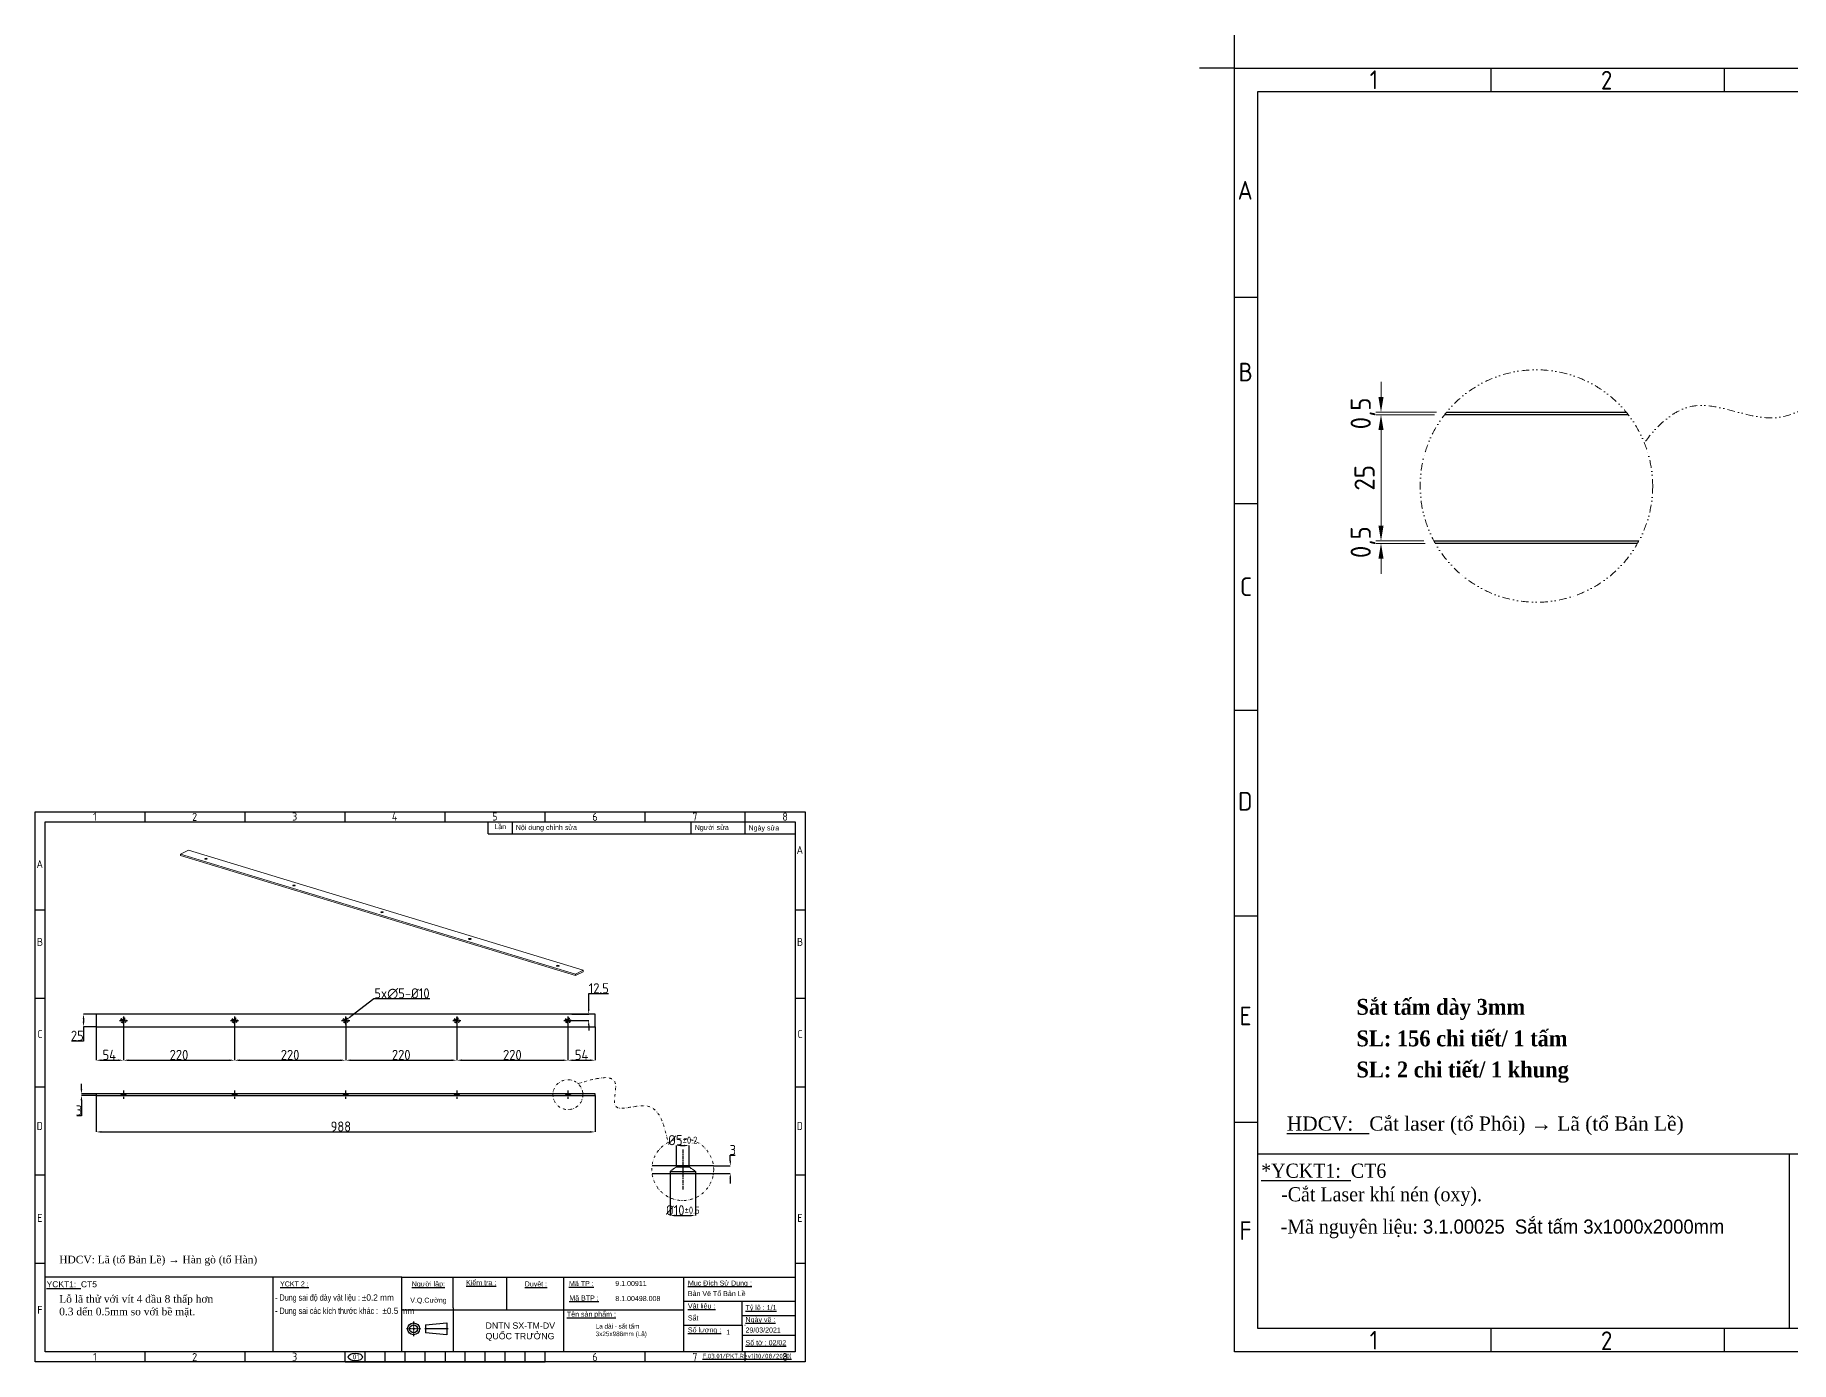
# Model space of a CAD drawing. Header units: millimetres. Extents: x -127318 to -46279, y 54276 to 57025.
# Drawn here: x -95309 to -91833, y 54377 to 57005 of the extents above; entities that cross this region are included whole.
import ezdxf

# ---------------------------------------------------------------- set-up
doc = ezdxf.new("R2010")
doc.units = ezdxf.units.MM
doc.header["$PDMODE"] = 2
for name, pattern in [('CENTER', [2, 1.25, -0.25, 0.25, -0.25]), ('CENTERX2', [4, 2.5, -0.5, 0.5, -0.5]), ('CONTPVMNIL', [0]), ('DASHEDX2', [1.5, 1, -0.5]), ('DIVIDE', [1.25, 0.5, -0.25, 0, -0.25, 0, -0.25])]:
    doc.linetypes.add(name, pattern=pattern)
doc.layers.get('0').update_dxf_attribs({"linetype": 'CONTPVMNIL'})
doc.layers.get('DEFPOINTS').update_dxf_attribs({"color": 6})
for name, color, linetype in [('CENTER', 1, 'CENTERX2'), ('FRAME050', 6, 'Continuous'), ('hatch', 4, 'DASHEDX2'), ('MAIN', 7, 'Continuous')]:
    doc.layers.add(name, color=color, linetype=linetype)
doc.layers.add('D KT', color=4, linetype='Continuous', lineweight=18)
doc.layers.add('d tam', color=2, linetype='CENTER', lineweight=9)
doc.styles.add('ISOCP', font='isocp')
doc.styles.add('SLDTEXTSTYLE0', font='timesi.ttf', dxfattribs={"width": 0.933, "bigfont": 'bigfont'})
doc.styles.add('SLDTEXTSTYLE3', font='TXT', dxfattribs={"width": 0.65, "bigfont": 'bigfont'})
doc.styles.get("Standard").update_dxf_attribs({"font": 'isocp.shx'})
doc.styles.add('style1', font='arial.ttf', dxfattribs={"width": 0.75})
doc.dimstyles.new('dim 20', dxfattribs={"dimscale": 20, "dimtxt": 2.5, "dimasz": 1.5, "dimexe": 0.5, "dimexo": 1, "dimtad": 1, "dimtoh": 1, "dimtxsty": 'ISOCP', "dimcen": 0, "dimclrd": 3, "dimclre": 3, "dimclrt": 7, "dimadec": 0, "dimazin": 0, "dimtfac": 1, "dimtix": 1, "dimtofl": 0, "dimtmove": 0, "dimatfit": 3, "dimfxl": 1, "dimlwd": 5, "dimlwe": 5, "dimarcsym": 0})
doc.dimstyles.new('Dim20$0', dxfattribs={"dimtxt": 20, "dimasz": 10, "dimexe": 0, "dimexo": 0, "dimgap": 0.6, "dimtad": 1, "dimtoh": 1, "dimdsep": 46, "dimtxsty": 'ISOCP', "dimcen": 0, "dimclrd": 3, "dimclre": 3, "dimclrt": 7, "dimadec": 3, "dimazin": 2, "dimtp": 0.05, "dimtm": 0.05, "dimtfac": 0.7, "dimtofl": 0, "dimtmove": 0, "dimatfit": 3, "dimfxl": 1, "dimtolj": 1, "dimarcsym": 0})
doc.dimstyles.new('Dim20$3', dxfattribs={"dimtxt": 20, "dimasz": 10, "dimexe": 0, "dimexo": 0, "dimgap": 0.6, "dimtad": 1, "dimtoh": 1, "dimdsep": 46, "dimtxsty": 'ISOCP', "dimcen": 0, "dimclrd": 3, "dimclre": 3, "dimclrt": 7, "dimadec": 3, "dimazin": 2, "dimtp": 0.05, "dimtm": 0.05, "dimtfac": 0.7, "dimtofl": 0, "dimtmove": 0, "dimatfit": 3, "dimfxl": 1, "dimtolj": 1, "dimarcsym": 0})

# ---------------------------------------------------------------- blocks, each defined once
blk = doc.blocks.new('ẢERHAEEH')
at = {"layer": 'FRAME050'}
for p, q in [((-261.36, 213.96), (-261.36, 217.92)), ((-221.76, 213.96), (-221.76, 217.92)), ((-182.16, 213.96), (-182.16, 217.92)), ((-142.56, 213.96), (-142.56, 217.92)), ((-102.96, 213.96), (-102.96, 217.92)), ((-63.36, 213.96), (-63.36, 217.92)), ((-23.76, 213.96), (-23.76, 217.92)), ((-300.96, 178.96), (-304.92, 178.96)), ((0, 178.96), (-3.96, 178.96)), ((-300.96, 143.96), (-304.92, 143.96)), ((0, 143.96), (-3.96, 143.96)), ((-304.92, 108.96), (-300.96, 108.96)), ((-3.96, 108.96), (0, 108.96)), ((-300.96, 73.96), (-304.92, 73.96)), ((0, 73.96), (-3.96, 73.96)), ((-300.96, 38.96), (-304.92, 38.96)), ((0, 38.96), (-3.96, 38.96)), ((-261.36, 0), (-261.36, 3.96)), ((-221.76, 0), (-221.76, 3.96)), ((-182.16, 0), (-182.16, 3.96)), ((-182.16, 0), (-102.96, 0)), ((-174.24, 0), (-174.24, 3.96)), ((-166.32, 0), (-166.32, 3.96)), ((-158.4, 0), (-158.4, 3.96)), ((-150.48, 0), (-150.48, 3.96)), ((-142.56, 3.96), (-142.56, 0)), ((-134.64, 0), (-134.64, 3.96)), ((-126.72, 0), (-126.72, 3.96)), ((-118.8, 0), (-118.8, 3.96)), ((-110.88, 0), (-110.88, 3.96)), ((-102.96, 0), (-102.96, 3.96)), ((-63.36, 0), (-63.36, 3.96)), ((-23.76, 0), (-23.76, 3.96))]:
    blk.add_line(p, q, dxfattribs=at)
at = {"layer": 'MAIN', "color": 7, "linetype": 'Continuous'}
blk.add_lwpolyline([(-300.96, 213.96), (-3.96, 213.96), (-3.96, 3.96), (-300.96, 3.96)], close=True, dxfattribs=at)
at = {"layer": 'FRAME050', "style": 'ISOCP'}
for s, p in [('1', (-281.95, 214.36)), ('2', (-242.72, 214.28)), ('3', (-203.13, 214.42)), ('4', (-163.63, 214.36)), ('5', (-123.93, 214.42)), ('6', (-84.25, 214.28)), ('7', (-44.67, 214.36)), ('8', (-9.03, 214.36)), ('A', (-3.41, 201.17)), ('A', (-304.37, 195.59)), ('B', (-304.21, 164.74)), ('B', (-3.25, 164.74)), ('C', (-303.97, 128.3)), ('C', (-3.01, 128.3)), ('D', (-304.3, 91.87)), ('D', (-3.34, 91.87)), ('E', (-304.05, 55.44)), ('E', (-3.09, 55.44)), ('F', (-304.05, 19.01)), ('1', (-281.95, 0.4)), ('2', (-242.72, 0.32)), ('3', (-203.13, 0.46)), ('6', (-84.25, 0.32)), ('7', (-44.67, 0.4)), ('8', (-9.03, 0.4))]:
    blk.add_text(s, height=3.17, dxfattribs=at).set_placement(p)
blk = doc.blocks.new('*D379')
at = {"color": 3, "lineweight": -2, "ltscale": 30, "transparency": 16777216}
for p, q in [((-95217.2, 54918), (-95217.2, 54928)), ((-95188.1, 54908), (-95217.2, 54908)), ((-95188.1, 54905), (-95217.2, 54905)), ((-95217.2, 54895), (-95217.2, 54864.7)), ((-95217.2, 54864.7), (-95226.6, 54864.7))]:
    blk.add_line(p, q, dxfattribs=at)
at = {"color": 3, "ltscale": 30, "transparency": 16777216}
for points in [[(-95218.9, 54918), (-95215.5, 54918), (-95217.2, 54908)], [(-95218.9, 54895), (-95215.5, 54895), (-95217.2, 54905)]]:
    blk.add_solid(points, dxfattribs=at)
at = {"layer": 'DEFPOINTS', "color": 0, "ltscale": 30, "transparency": 16777216}
for p in [(-95217.2, 54905), (-95188.1, 54908), (-95188.1, 54905)]:
    blk.add_point(p, dxfattribs=at)
at = {"color": 7, "ltscale": 30, "transparency": 16777216, "insert": (-95222.2, 54875.3), "char_height": 20, "attachment_point": 5, "style": 'ISOCP'}
blk.add_mtext('\\A1;3', dxfattribs=at)
blk = doc.blocks.new('*D380')
at = {"color": 3, "lineweight": -2, "ltscale": 30, "transparency": 16777216}
for p, q in [((-95188.1, 55066.1), (-95213.1, 55066.1)), ((-95213.1, 55056.1), (-95213.1, 55051.1)), ((-95188.1, 55041.1), (-95213.1, 55041.1)), ((-95213.1, 55041.1), (-95213.1, 55012.6)), ((-95213.1, 55012.6), (-95237.1, 55012.6))]:
    blk.add_line(p, q, dxfattribs=at)
at = {"color": 3, "ltscale": 30, "transparency": 16777216}
for points in [[(-95214.8, 55056.1), (-95211.5, 55056.1), (-95213.1, 55066.1)], [(-95214.8, 55051.1), (-95211.5, 55051.1), (-95213.1, 55041.1)]]:
    blk.add_solid(points, dxfattribs=at)
at = {"layer": 'DEFPOINTS', "color": 0, "ltscale": 30, "transparency": 16777216}
for p in [(-95188.1, 55066.1), (-95213.1, 55041.1), (-95188.1, 55041.1)]:
    blk.add_point(p, dxfattribs=at)
at = {"color": 7, "ltscale": 30, "transparency": 16777216, "insert": (-95225.4, 55023.2), "char_height": 20, "attachment_point": 5, "style": 'ISOCP'}
blk.add_mtext('\\A1;25', dxfattribs=at)
blk = doc.blocks.new('*D381')
at = {"color": 3, "lineweight": -2, "ltscale": 30, "transparency": 16777216}
for p, q in [((-95188.1, 54905), (-95188.1, 54832.8)), ((-94200.1, 54905), (-94200.1, 54832.8)), ((-95178.1, 54832.8), (-94210.1, 54832.8))]:
    blk.add_line(p, q, dxfattribs=at)
at = {"color": 3, "ltscale": 30, "transparency": 16777216}
for points in [[(-95178.1, 54834.4), (-95178.1, 54831.1), (-95188.1, 54832.8)], [(-94210.1, 54834.4), (-94210.1, 54831.1), (-94200.1, 54832.8)]]:
    blk.add_solid(points, dxfattribs=at)
at = {"layer": 'DEFPOINTS', "color": 0, "ltscale": 30, "transparency": 16777216}
for p in [(-95188.1, 54905), (-94200.1, 54905), (-94200.1, 54832.8)]:
    blk.add_point(p, dxfattribs=at)
at = {"color": 7, "ltscale": 30, "transparency": 16777216, "insert": (-94703.6, 54843.4), "char_height": 20, "attachment_point": 5, "style": 'ISOCP'}
blk.add_mtext('\\A1;988', dxfattribs=at)
blk = doc.blocks.new('*D382')
at = {"color": 3, "lineweight": -2, "ltscale": 30, "transparency": 16777216}
for p, q in [((-95188.1, 55053.6), (-95188.1, 54974.7)), ((-95134.1, 55053.6), (-95134.1, 54974.7)), ((-95178.1, 54974.7), (-95144.1, 54974.7))]:
    blk.add_line(p, q, dxfattribs=at)
at = {"color": 3, "ltscale": 30, "transparency": 16777216}
for points in [[(-95178.1, 54976.3), (-95178.1, 54973), (-95188.1, 54974.7)], [(-95144.1, 54976.3), (-95144.1, 54973), (-95134.1, 54974.7)]]:
    blk.add_solid(points, dxfattribs=at)
at = {"layer": 'DEFPOINTS', "color": 0, "ltscale": 30, "transparency": 16777216}
for p in [(-95188.1, 55053.6), (-95134.1, 55053.6), (-95134.1, 54974.7)]:
    blk.add_point(p, dxfattribs=at)
at = {"color": 7, "ltscale": 30, "transparency": 16777216, "insert": (-95162.1, 54985.3), "char_height": 20, "attachment_point": 5, "style": 'ISOCP'}
blk.add_mtext('\\A1;54', dxfattribs=at)
blk = doc.blocks.new('*D383')
at = {"color": 3, "lineweight": -2, "ltscale": 30, "transparency": 16777216}
for p, q in [((-95134.1, 55053.6), (-95134.1, 54974.7)), ((-94914.1, 55053.6), (-94914.1, 54974.7)), ((-95124.1, 54974.7), (-94924.1, 54974.7))]:
    blk.add_line(p, q, dxfattribs=at)
at = {"color": 3, "ltscale": 30, "transparency": 16777216}
for points in [[(-95124.1, 54976.3), (-95124.1, 54973), (-95134.1, 54974.7)], [(-94924.1, 54976.3), (-94924.1, 54973), (-94914.1, 54974.7)]]:
    blk.add_solid(points, dxfattribs=at)
at = {"layer": 'DEFPOINTS', "color": 0, "ltscale": 30, "transparency": 16777216}
for p in [(-95134.1, 55053.6), (-94914.1, 55053.6), (-94914.1, 54974.7)]:
    blk.add_point(p, dxfattribs=at)
at = {"color": 7, "ltscale": 30, "transparency": 16777216, "insert": (-95024.1, 54985.3), "char_height": 20, "attachment_point": 5, "style": 'ISOCP'}
blk.add_mtext('\\A1;220', dxfattribs=at)
blk = doc.blocks.new('*D384')
at = {"color": 3, "lineweight": -2, "ltscale": 30, "transparency": 16777216}
for p, q in [((-94914.1, 55053.6), (-94914.1, 54974.7)), ((-94694.1, 55053.6), (-94694.1, 54974.7)), ((-94904.1, 54974.7), (-94704.1, 54974.7))]:
    blk.add_line(p, q, dxfattribs=at)
at = {"color": 3, "ltscale": 30, "transparency": 16777216}
for points in [[(-94904.1, 54976.3), (-94904.1, 54973), (-94914.1, 54974.7)], [(-94704.1, 54976.3), (-94704.1, 54973), (-94694.1, 54974.7)]]:
    blk.add_solid(points, dxfattribs=at)
at = {"layer": 'DEFPOINTS', "color": 0, "ltscale": 30, "transparency": 16777216}
for p in [(-94914.1, 55053.6), (-94694.1, 55053.6), (-94694.1, 54974.7)]:
    blk.add_point(p, dxfattribs=at)
at = {"color": 7, "ltscale": 30, "transparency": 16777216, "insert": (-94804.1, 54985.3), "char_height": 20, "attachment_point": 5, "style": 'ISOCP'}
blk.add_mtext('\\A1;220', dxfattribs=at)
blk = doc.blocks.new('*D385')
at = {"color": 3, "lineweight": -2, "ltscale": 30, "transparency": 16777216}
for p, q in [((-94694.1, 55053.6), (-94694.1, 54974.7)), ((-94474.1, 55053.6), (-94474.1, 54974.7)), ((-94684.1, 54974.7), (-94484.1, 54974.7))]:
    blk.add_line(p, q, dxfattribs=at)
at = {"color": 3, "ltscale": 30, "transparency": 16777216}
for points in [[(-94684.1, 54976.3), (-94684.1, 54973), (-94694.1, 54974.7)], [(-94484.1, 54976.3), (-94484.1, 54973), (-94474.1, 54974.7)]]:
    blk.add_solid(points, dxfattribs=at)
at = {"layer": 'DEFPOINTS', "color": 0, "ltscale": 30, "transparency": 16777216}
for p in [(-94694.1, 55053.6), (-94474.1, 55053.6), (-94474.1, 54974.7)]:
    blk.add_point(p, dxfattribs=at)
at = {"color": 7, "ltscale": 30, "transparency": 16777216, "insert": (-94584.1, 54985.3), "char_height": 20, "attachment_point": 5, "style": 'ISOCP'}
blk.add_mtext('\\A1;220', dxfattribs=at)
blk = doc.blocks.new('*D386')
at = {"color": 3, "lineweight": -2, "ltscale": 30, "transparency": 16777216}
for p, q in [((-94474.1, 55053.6), (-94474.1, 54974.7)), ((-94254.1, 55053.6), (-94254.1, 54974.7)), ((-94464.1, 54974.7), (-94264.1, 54974.7))]:
    blk.add_line(p, q, dxfattribs=at)
at = {"color": 3, "ltscale": 30, "transparency": 16777216}
for points in [[(-94464.1, 54976.3), (-94464.1, 54973), (-94474.1, 54974.7)], [(-94264.1, 54976.3), (-94264.1, 54973), (-94254.1, 54974.7)]]:
    blk.add_solid(points, dxfattribs=at)
at = {"layer": 'DEFPOINTS', "color": 0, "ltscale": 30, "transparency": 16777216}
for p in [(-94474.1, 55053.6), (-94254.1, 55053.6), (-94254.1, 54974.7)]:
    blk.add_point(p, dxfattribs=at)
at = {"color": 7, "ltscale": 30, "transparency": 16777216, "insert": (-94364.1, 54985.3), "char_height": 20, "attachment_point": 5, "style": 'ISOCP'}
blk.add_mtext('\\A1;220', dxfattribs=at)
blk = doc.blocks.new('*D420')
at = {"color": 3, "lineweight": -2, "ltscale": 30, "transparency": 16777216}
for p, q in [((-94254.1, 55053.6), (-94254.1, 54974.7)), ((-94200.1, 55041.1), (-94200.1, 54974.7)), ((-94244.1, 54974.7), (-94210.1, 54974.7))]:
    blk.add_line(p, q, dxfattribs=at)
at = {"color": 3, "ltscale": 30, "transparency": 16777216}
for points in [[(-94244.1, 54976.3), (-94244.1, 54973), (-94254.1, 54974.7)], [(-94210.1, 54976.3), (-94210.1, 54973), (-94200.1, 54974.7)]]:
    blk.add_solid(points, dxfattribs=at)
at = {"layer": 'DEFPOINTS', "color": 0, "ltscale": 30, "transparency": 16777216}
for p in [(-94254.1, 55053.6), (-94200.1, 55041.1), (-94200.1, 54974.7)]:
    blk.add_point(p, dxfattribs=at)
at = {"color": 7, "ltscale": 30, "transparency": 16777216, "insert": (-94227.1, 54985.3), "char_height": 20, "attachment_point": 5, "style": 'ISOCP'}
blk.add_mtext('\\A1;54', dxfattribs=at)
blk = doc.blocks.new('*D421')
at = {"color": 3, "lineweight": -2, "ltscale": 30, "transparency": 16777216}
for p, q in [((-94638.3, 55096), (-94684.2, 55061.1)), ((-94527.6, 55096), (-94638.3, 55096))]:
    blk.add_line(p, q, dxfattribs=at)
at = {"color": 3, "ltscale": 30, "transparency": 16777216}
blk.add_solid([(-94685.2, 55062.5), (-94683.2, 55059.8), (-94692.2, 55055.1)], dxfattribs=at)
at = {"layer": 'DEFPOINTS', "color": 0, "ltscale": 30, "transparency": 16777216}
for p in [(-94696.1, 55052.1), (-94692.2, 55055.1)]:
    blk.add_point(p, dxfattribs=at)
at = {"color": 7, "ltscale": 30, "transparency": 16777216, "insert": (-94582.6, 55106.6), "char_height": 20, "attachment_point": 5, "style": 'ISOCP'}
blk.add_mtext('\\A1;5x∅5-%%C10', dxfattribs=at)
blk = doc.blocks.new('A$C713B21FC')
at = {"color": 0, "linetype": 'Continuous', "lineweight": 0, "extrusion": (-1.11022e-16, 0.919297, 0.393565)}
for p, q in [((74958.5, 9144.8), (74943.2, 9137.1)), ((75740.3, 8907.1), (74958.5, 9144.8)), ((74943.2, 9137.1), (74943.2, 9134.3)), ((74943.2, 9137.1), (75725, 8899.3)), ((75725, 8896.6), (74943.2, 9134.3)), ((75725, 8899.3), (75740.3, 8907.1)), ((75740.3, 8904.3), (75725, 8896.6)), ((75725, 8899.3), (75725, 8896.6)), ((75740.3, 8907.1), (75740.3, 8904.3))]:
    blk.add_line(p, q, dxfattribs=at)
at = {"color": 0, "linetype": 'Continuous', "lineweight": 0, "extrusion": (4.96787e-17, -3.33067e-16, -1)}
for centre, start_param, end_param in [((74993.6, 9128), -2.483737781685914, 3.799447525493672), ((75167.7, 9075), -2.483737781684509, 3.799447525495077), ((75341.7, 9022.1), -2.483737781685821, 3.799447525493766), ((75515.8, 8969.1), -2.483737781686198, 3.799447525493389), ((75689.9, 8916.2), -2.483737781684509, 3.799447525495077)]:
    blk.add_ellipse(centre, major_axis=(2.5, 0), ratio=0.393565, start_param=start_param, end_param=end_param, dxfattribs=at)
at = {"color": 0, "linetype": 'Continuous', "lineweight": 0}
for centre in [(74993.6, 9125.2), (75167.7, 9072.3), (75341.7, 9019.3), (75515.8, 8966.4), (75689.9, 8913.4)]:
    blk.add_ellipse(centre, major_axis=(-5, 0), ratio=0.393565, start_param=-1.823186, end_param=-1.318407, dxfattribs=at)
blk = doc.blocks.new('*D648')
at = {"color": 3, "lineweight": -2, "ltscale": 30, "transparency": 16777216}
for p, q in [((-93932.6, 54775.7), (-93932.6, 54786.4)), ((-93932.6, 54786.4), (-93923.2, 54786.4)), ((-93965.9, 54765.7), (-93932.6, 54765.7)), ((-93965.9, 54750.7), (-93932.6, 54750.7)), ((-93932.6, 54740.7), (-93932.6, 54730.7))]:
    blk.add_line(p, q, dxfattribs=at)
at = {"color": 3, "ltscale": 30, "transparency": 16777216}
for points in [[(-93934.3, 54775.7), (-93930.9, 54775.7), (-93932.6, 54765.7)], [(-93934.3, 54740.7), (-93930.9, 54740.7), (-93932.6, 54750.7)]]:
    blk.add_solid(points, dxfattribs=at)
at = {"layer": 'DEFPOINTS', "color": 0, "ltscale": 30, "transparency": 16777216}
for p in [(-93965.9, 54765.7), (-93965.9, 54750.7), (-93932.6, 54765.7)]:
    blk.add_point(p, dxfattribs=at)
at = {"color": 7, "ltscale": 30, "transparency": 16777216, "insert": (-93927.6, 54797), "char_height": 20, "attachment_point": 5, "style": 'ISOCP'}
blk.add_mtext('\\A1;3', dxfattribs=at)
blk = doc.blocks.new('*D649')
at = {"color": 3, "lineweight": -2, "ltscale": 30, "transparency": 16777216}
for p, q in [((-94039.2, 54766.7), (-94039.2, 54805.8)), ((-94029.2, 54805.8), (-94024.2, 54805.8)), ((-94014.2, 54766.7), (-94014.2, 54805.8))]:
    blk.add_line(p, q, dxfattribs=at)
at = {"color": 3, "ltscale": 30, "transparency": 16777216}
for points in [[(-94029.2, 54807.4), (-94029.2, 54804.1), (-94039.2, 54805.8)], [(-94024.2, 54807.4), (-94024.2, 54804.1), (-94014.2, 54805.8)]]:
    blk.add_solid(points, dxfattribs=at)
at = {"layer": 'DEFPOINTS', "color": 0, "ltscale": 30, "transparency": 16777216}
for p in [(-94014.2, 54805.8), (-94039.2, 54766.7), (-94014.2, 54766.7)]:
    blk.add_point(p, dxfattribs=at)
at = {"color": 7, "ltscale": 30, "transparency": 16777216, "insert": (-94026.7, 54816.4), "char_height": 20, "attachment_point": 5, "style": 'ISOCP'}
blk.add_mtext('\\A1;%%C5{\\H14;±0.2}', dxfattribs=at)
blk = doc.blocks.new('*D650')
at = {"color": 3, "lineweight": -2, "ltscale": 30, "transparency": 16777216}
for p, q in [((-94051.7, 54750.7), (-94051.7, 54667.1)), ((-94001.7, 54750.7), (-94001.7, 54667.1)), ((-94041.7, 54667.1), (-94011.7, 54667.1))]:
    blk.add_line(p, q, dxfattribs=at)
at = {"color": 3, "ltscale": 30, "transparency": 16777216}
for points in [[(-94041.7, 54668.8), (-94041.7, 54665.4), (-94051.7, 54667.1)], [(-94011.7, 54668.8), (-94011.7, 54665.4), (-94001.7, 54667.1)]]:
    blk.add_solid(points, dxfattribs=at)
at = {"layer": 'DEFPOINTS', "color": 0, "ltscale": 30, "transparency": 16777216}
for p in [(-94051.7, 54750.7), (-94001.7, 54750.7), (-94001.7, 54667.1)]:
    blk.add_point(p, dxfattribs=at)
at = {"color": 7, "ltscale": 30, "transparency": 16777216, "insert": (-94026.7, 54677.7), "char_height": 20, "attachment_point": 5, "style": 'ISOCP'}
blk.add_mtext('\\A1;%%C10{\\H14;±0.5}', dxfattribs=at)
blk = doc.blocks.new('*D651')
at = {"color": 3, "lineweight": -2, "ltscale": 30, "transparency": 16777216}
for p, q in [((-94213, 55076.1), (-94213, 55106.7)), ((-94213, 55106.7), (-94173.5, 55106.7)), ((-94246.1, 55066.1), (-94213, 55066.1)), ((-94246.1, 55053.6), (-94213, 55053.6)), ((-94213, 55043.6), (-94213, 55033.6))]:
    blk.add_line(p, q, dxfattribs=at)
at = {"color": 3, "ltscale": 30, "transparency": 16777216}
for points in [[(-94214.6, 55076.1), (-94211.3, 55076.1), (-94213, 55066.1)], [(-94214.6, 55043.6), (-94211.3, 55043.6), (-94213, 55053.6)]]:
    blk.add_solid(points, dxfattribs=at)
at = {"layer": 'DEFPOINTS', "color": 0, "ltscale": 30, "transparency": 16777216}
for p in [(-94246.1, 55066.1, 0), (-94213, 55066.1), (-94246.1, 55053.6, 0)]:
    blk.add_point(p, dxfattribs=at)
at = {"color": 7, "ltscale": 30, "transparency": 16777216, "insert": (-94193, 55117.3), "char_height": 20, "attachment_point": 5, "style": 'ISOCP'}
blk.add_mtext('\\A1;12.5', dxfattribs=at)
blk = doc.blocks.new('khung moi')
at = {"layer": 'FRAME050'}
for p, q in [((-261.36, 221.36), (-261.36, 225.32)), ((-221.76, 221.36), (-221.76, 225.32)), ((-300.96, 186.36), (-304.92, 186.36)), ((-300.96, 151.36), (-304.92, 151.36)), ((-304.92, 116.36), (-300.96, 116.36)), ((-300.96, 81.36), (-304.92, 81.36)), ((-300.96, 46.36), (-304.92, 46.36)), ((-261.36, 7.4), (-261.36, 11.36)), ((-221.76, 7.4), (-221.76, 11.36))]:
    blk.add_line(p, q, dxfattribs=at)
at = {"layer": 'MAIN'}
for q in [(-304.92, 230.92), (-310.86, 225.32)]:
    blk.add_line((-304.92, 225.32), q, dxfattribs=at)
at = {"layer": 'MAIN', "color": 7, "linetype": 'Continuous'}
blk.add_lwpolyline([(-300.96, 221.36), (-3.96, 221.36), (-3.96, 11.36), (-300.96, 11.36)], close=True, dxfattribs=at)
at = {"layer": 'FRAME050', "style": 'ISOCP'}
for s, p in [('1', (-281.95, 221.76)), ('2', (-242.72, 221.68)), ('A', (-304.37, 203)), ('B', (-304.21, 172.14)), ('C', (-303.97, 135.71)), ('D', (-304.3, 99.28)), ('E', (-304.05, 62.84)), ('F', (-304.05, 26.41)), ('1', (-281.95, 7.8)), ('2', (-242.72, 7.72))]:
    blk.add_text(s, height=3.17, dxfattribs=at).set_placement(p)
blk = doc.blocks.new('*D657')
at = {"color": 3, "lineweight": 5, "ltscale": 30, "transparency": 16777216}
for p, q in [((-92644.3, 56033.1), (-92644.3, 56063.1)), ((-92559.4, 56003.1), (-92654.3, 56003.1)), ((-92556.6, 55998.1), (-92654.3, 55998.1)), ((-92644.3, 55968.1), (-92644.3, 55938.1))]:
    blk.add_line(p, q, dxfattribs=at)
at = {"color": 3, "ltscale": 30, "transparency": 16777216}
for points in [[(-92649.3, 56033.1), (-92639.3, 56033.1), (-92644.3, 56003.1)], [(-92649.3, 55968.1), (-92639.3, 55968.1), (-92644.3, 55998.1)]]:
    blk.add_solid(points, dxfattribs=at)
at = {"layer": 'DEFPOINTS', "color": 0, "ltscale": 30, "transparency": 16777216}
for p in [(-92644.3, 56003.1), (-92539.4, 56003.1), (-92536.6, 55998.1)]:
    blk.add_point(p, dxfattribs=at)
at = {"color": 7, "ltscale": 30, "transparency": 16777216, "insert": (-92679.8, 56000.6), "char_height": 40, "attachment_point": 5, "rotation": 90, "style": 'ISOCP'}
blk.add_mtext('0,5', dxfattribs=at)
blk = doc.blocks.new('*D658')
at = {"color": 3, "lineweight": 5, "ltscale": 30, "transparency": 16777216}
for p, q in [((-92538.3, 56253.1), (-92654.3, 56253.1)), ((-92644.3, 56033.1), (-92644.3, 56223.1)), ((-92559.4, 56003.1), (-92654.3, 56003.1))]:
    blk.add_line(p, q, dxfattribs=at)
at = {"color": 3, "ltscale": 30, "transparency": 16777216}
for points in [[(-92649.3, 56223.1), (-92639.3, 56223.1), (-92644.3, 56253.1)], [(-92649.3, 56033.1), (-92639.3, 56033.1), (-92644.3, 56003.1)]]:
    blk.add_solid(points, dxfattribs=at)
at = {"layer": 'DEFPOINTS', "color": 0, "ltscale": 30, "transparency": 16777216}
for p in [(-92644.3, 56253.1), (-92518.3, 56253.1), (-92539.4, 56003.1)]:
    blk.add_point(p, dxfattribs=at)
at = {"color": 7, "ltscale": 30, "transparency": 16777216, "insert": (-92676.8, 56128.1), "char_height": 40, "attachment_point": 5, "rotation": 90, "style": 'ISOCP'}
blk.add_mtext('25', dxfattribs=at)
blk = doc.blocks.new('*D659')
at = {"color": 3, "lineweight": 5, "ltscale": 30, "transparency": 16777216}
for p, q in [((-92644.3, 56288.1), (-92644.3, 56318.1)), ((-92534.3, 56258.1), (-92654.3, 56258.1)), ((-92538.3, 56253.1), (-92654.3, 56253.1)), ((-92644.3, 56223.1), (-92644.3, 56193.1))]:
    blk.add_line(p, q, dxfattribs=at)
at = {"color": 3, "ltscale": 30, "transparency": 16777216}
for points in [[(-92649.3, 56288.1), (-92639.3, 56288.1), (-92644.3, 56258.1)], [(-92649.3, 56223.1), (-92639.3, 56223.1), (-92644.3, 56253.1)]]:
    blk.add_solid(points, dxfattribs=at)
at = {"layer": 'DEFPOINTS', "color": 0, "ltscale": 30, "transparency": 16777216}
for p in [(-92644.3, 56258.1), (-92518.3, 56253.1), (-92514.3, 56258.1)]:
    blk.add_point(p, dxfattribs=at)
at = {"color": 7, "ltscale": 30, "transparency": 16777216, "insert": (-92679.8, 56255.6), "char_height": 40, "attachment_point": 5, "rotation": 90, "style": 'ISOCP'}
blk.add_mtext('0,5', dxfattribs=at)

msp = doc.modelspace()

# ---------------------------------------------------------------- linework, layer by layer
for p, q in [((-91240.679, 54788.554), (-92888.423, 54788.554)), ((-91836.233, 54788.554), (-91836.233, 54443.303)), ((-94582.983, 54545.068), (-95289.159, 54545.068)), ((-94838.221, 54545.068), (-94838.221, 54397.103)), ((-94375.457, 54545.068), (-94375.457, 54480.554)), ((-94024.515, 54497.305), (-94024.515, 54545.068)), ((-94582.983, 54480.554), (-94262.203, 54480.554)), ((-94481.006, 54484.656), (-94481.006, 54397.103)), ((-93909.314, 54469.169), (-93804.159, 54469.169)), ((-93909.314, 54429.955), (-93804.159, 54429.955))]:
    msp.add_line(p, q)
at = {"ltscale": 3}
msp.add_line((-94262.203, 54480.554), (-94024.515, 54480.554), dxfattribs=at)
at = {"linetype": 'ByBlock'}
msp.add_line((-93909.314, 54449.903), (-93909.314, 54397.103), dxfattribs=at)
at = {"ltscale": 30}
for points in [[(-92154.796, 56253.055), (-92518.333, 56253.055)], [(-92514.336, 56258.055), (-92158.793, 56258.055)], [(-92539.389, 56003.055), (-92133.739, 56003.055)], [(-92136.502, 55998.055), (-92536.626, 55998.055)], [(-93965.927, 54765.677), (-94087.487, 54765.677)], [(-94087.487, 54750.677), (-93965.927, 54750.677)]]:
    msp.add_lwpolyline(points, dxfattribs=at)
at = {"ltscale": 30, "elevation": 0}
for points in [[(-94200.143, 55041.078), (-94200.143, 55066.078), (-95188.143, 55066.078), (-95188.143, 55041.078)], [(-95188.143, 54905.029), (-94200.143, 54905.029), (-94200.143, 54908.029), (-95188.143, 54908.029)]]:
    msp.add_lwpolyline(points, close=True, dxfattribs=at)
at = {"ltscale": 30}
for centre in [(-95134.143, 55053.578, 0), (-94914.143, 55053.578, 0), (-94694.143, 55053.578, 0), (-94474.143, 55053.578, 0), (-94254.143, 55053.578, 0)]:
    msp.add_circle(centre, 2.5, dxfattribs=at)
at = {"color": 1}
msp.add_ellipse((-94674.896, 54386.973), major_axis=(-14.053, 0), ratio=0.55171628, dxfattribs=at)
at = {"layer": 'CENTER', "ltscale": 3}
for p, q in [((-95142.143, 55053.578, 0), (-95126.143, 55053.578, 0)), ((-95134.143, 55061.578, 0), (-95134.143, 55045.578, 0)), ((-94922.143, 55053.578, 0), (-94906.143, 55053.578, 0)), ((-94914.143, 55061.578, 0), (-94914.143, 55045.578, 0)), ((-94702.143, 55053.578, 0), (-94686.143, 55053.578, 0)), ((-94694.143, 55061.578, 0), (-94694.143, 55045.578, 0)), ((-94482.143, 55053.578, 0), (-94466.143, 55053.578, 0)), ((-94474.143, 55061.578, 0), (-94474.143, 55045.578, 0)), ((-94262.143, 55053.578, 0), (-94246.143, 55053.578, 0)), ((-94254.143, 55061.578, 0), (-94254.143, 55045.578, 0)), ((-95134.143, 54914.529, 0), (-95134.143, 54898.529, 0)), ((-94914.143, 54914.529, 0), (-94914.143, 54898.529, 0)), ((-94694.143, 54914.529, 0), (-94694.143, 54898.529, 0)), ((-94474.143, 54914.529, 0), (-94474.143, 54898.529, 0)), ((-94254.143, 54914.529, 0), (-94254.143, 54898.529, 0)), ((-94026.707, 54798.177), (-94026.707, 54718.177))]:
    msp.add_line(p, q, dxfattribs=at)
at = {"layer": 'CENTER', "color": 1, "linetype": 'CENTER', "ltscale": 0.05}
for p, q in [((-94545.468, 54442.737), (-94573.991, 54442.737)), ((-94559.73, 54456.998), (-94559.73, 54428.476))]:
    msp.add_line(p, q, dxfattribs=at)
at = {"layer": 'CENTER'}
msp.add_line((-94491.361, 54442.737), (-94537.577, 54442.737), dxfattribs=at)
at = {"layer": 'd tam', "linetype": 'DIVIDE', "ltscale": 30}
msp.add_circle((-92336.564, 56111.859), 230.165, dxfattribs=at)
at = {"layer": 'd tam', "linetype": 'DIVIDE', "ltscale": 10}
for centre, radius in [((-94254.143, 54906.529, 0), 29.644), ((-94026.707, 54758.177), 61.241)]:
    msp.add_circle(centre, radius, dxfattribs=at)
at = {"layer": 'd tam', "linetype": 'DIVIDE', "ltscale": 30}
msp.add_open_spline([(-91517.137, 56260.161), (-91584.324, 56293.173), (-91704.356, 56352.15), (-91859.8, 56204.479), (-92019.673, 56307.802), (-92099.933, 56228.974), (-92122.226, 56198.055), (-92122.818, 56197.233)], degree=3, knots=[0, 0, 0, 0, 202.94849214, 362.56948189, 536.443718, 647.91137976, 650.9542903, 650.9542903, 650.9542903, 650.9542903], dxfattribs=at)
at = {"layer": 'd tam', "linetype": 'DIVIDE', "ltscale": 10}
msp.add_open_spline([(-94234.114, 54928.383, 0), (-94199.333, 54938.626, 0), (-94143.943, 54954.939, 0), (-94176.126, 54862.527, 0), (-94077.007, 54905.91, 0), (-94063.835, 54847.419, 0), (-94056.07, 54812.939, 0)], degree=3, knots=[0, 0, 0, 0, 74.04038032, 117.91612184, 176.82347715, 261.41490248, 261.41490248, 261.41490248, 261.41490248], dxfattribs=at)
at = {"layer": 'DEFPOINTS'}
msp.add_lwpolyline([(-92934.623, 56939.503), (-89377.223, 56939.503), (-89377.223, 54397.103), (-92934.623, 54397.103)], close=True, dxfattribs=at)
at = {"layer": 'DEFPOINTS', "ltscale": 30}
msp.add_lwpolyline([(-95308.959, 55466.903), (-93784.359, 55466.903), (-93784.359, 54377.303), (-95308.959, 54377.303)], close=True, dxfattribs=at)
at = {"layer": 'hatch'}
for p, q in [((-95136.643, 54907.629, 0), (-95139.143, 54905.829, 0)), ((-95139.143, 54905.829, 0), (-95129.143, 54905.829, 0)), ((-95139.143, 54905.829, 0), (-95139.143, 54905.029, 0)), ((-95136.643, 54908.029, 0), (-95136.643, 54907.629, 0)), ((-95136.643, 54907.629, 0), (-95131.643, 54907.629, 0)), ((-95131.643, 54908.029, 0), (-95131.643, 54907.629, 0)), ((-95131.643, 54907.629, 0), (-95129.143, 54905.829, 0)), ((-95129.143, 54905.829, 0), (-95129.143, 54905.029, 0)), ((-94916.643, 54907.629, 0), (-94919.143, 54905.829, 0)), ((-94919.143, 54905.829, 0), (-94909.143, 54905.829, 0)), ((-94919.143, 54905.829, 0), (-94919.143, 54905.029, 0)), ((-94916.643, 54908.029, 0), (-94916.643, 54907.629, 0)), ((-94916.643, 54907.629, 0), (-94911.643, 54907.629, 0)), ((-94911.643, 54908.029, 0), (-94911.643, 54907.629, 0)), ((-94911.643, 54907.629, 0), (-94909.143, 54905.829, 0)), ((-94909.143, 54905.829, 0), (-94909.143, 54905.029, 0)), ((-94696.643, 54907.629, 0), (-94699.143, 54905.829, 0)), ((-94699.143, 54905.829, 0), (-94689.143, 54905.829, 0)), ((-94699.143, 54905.829, 0), (-94699.143, 54905.029, 0)), ((-94696.643, 54908.029, 0), (-94696.643, 54907.629, 0)), ((-94696.643, 54907.629, 0), (-94691.643, 54907.629, 0)), ((-94691.643, 54908.029, 0), (-94691.643, 54907.629, 0)), ((-94691.643, 54907.629, 0), (-94689.143, 54905.829, 0)), ((-94689.143, 54905.829, 0), (-94689.143, 54905.029, 0)), ((-94476.643, 54907.629, 0), (-94479.143, 54905.829, 0)), ((-94479.143, 54905.829, 0), (-94469.143, 54905.829, 0)), ((-94479.143, 54905.829, 0), (-94479.143, 54905.029, 0)), ((-94476.643, 54908.029, 0), (-94476.643, 54907.629, 0)), ((-94476.643, 54907.629, 0), (-94471.643, 54907.629, 0)), ((-94471.643, 54908.029, 0), (-94471.643, 54907.629, 0)), ((-94471.643, 54907.629, 0), (-94469.143, 54905.829, 0)), ((-94469.143, 54905.829, 0), (-94469.143, 54905.029, 0)), ((-94256.643, 54907.629, 0), (-94259.143, 54905.829, 0)), ((-94259.143, 54905.829, 0), (-94249.143, 54905.829, 0)), ((-94259.143, 54905.829, 0), (-94259.143, 54905.029, 0)), ((-94256.643, 54908.029, 0), (-94256.643, 54907.629, 0)), ((-94256.643, 54907.629, 0), (-94251.643, 54907.629, 0)), ((-94251.643, 54908.029, 0), (-94251.643, 54907.629, 0)), ((-94251.643, 54907.629, 0), (-94249.143, 54905.829, 0)), ((-94249.143, 54905.829, 0), (-94249.143, 54905.029, 0)), ((-94039.207, 54763.677), (-94051.707, 54754.677)), ((-94051.707, 54754.677), (-94001.707, 54754.677)), ((-94051.707, 54754.677), (-94051.707, 54750.677)), ((-94039.207, 54765.677), (-94039.207, 54763.677)), ((-94039.207, 54763.677), (-94014.207, 54763.677)), ((-94014.207, 54765.677), (-94014.207, 54763.677)), ((-94014.207, 54763.677), (-94001.707, 54754.677)), ((-94001.707, 54754.677), (-94001.707, 54750.677))]:
    msp.add_line(p, q, dxfattribs=at)
at = {"layer": 'hatch', "ltscale": 5}
for centre in [(-95134.143, 55053.578, 0), (-94914.143, 55053.578, 0), (-94694.143, 55053.578, 0), (-94474.143, 55053.578, 0), (-94254.143, 55053.578, 0)]:
    msp.add_circle(centre, 5, dxfattribs=at)
at = {"layer": 'MAIN'}
for p, q in [((-94411.969, 55423.103), (-94411.969, 55447.103)), ((-94363.969, 55423.103), (-94363.969, 55447.103)), ((-94009.831, 55423.103), (-94009.831, 55447.103)), ((-93903.159, 55423.103), (-93903.159, 55447.103)), ((-94411.969, 55423.103), (-93804.159, 55423.103)), ((-94582.983, 54545.068), (-93804.159, 54545.068)), ((-94582.983, 54480.554), (-94582.983, 54545.068)), ((-94481.006, 54484.656), (-94481.006, 54545.068)), ((-94262.203, 54497.305), (-94262.203, 54545.068)), ((-94582.983, 54397.103), (-94582.983, 54480.554)), ((-94262.203, 54449.903), (-94262.203, 54497.305)), ((-94024.515, 54497.305), (-93804.159, 54497.305)), ((-94024.515, 54449.903), (-94024.515, 54497.305)), ((-93909.314, 54449.903), (-93909.314, 54497.305)), ((-94535.755, 54450.578), (-94493.616, 54454.498)), ((-94535.755, 54450.578), (-94535.755, 54434.896)), ((-94493.616, 54454.498), (-94493.616, 54430.976)), ((-94262.203, 54397.103), (-94262.203, 54449.903)), ((-94024.515, 54449.903), (-93909.314, 54449.903)), ((-94024.515, 54397.103), (-94024.515, 54449.903)), ((-93903.561, 54449.903), (-93903.351, 54449.903)), ((-94493.616, 54430.976), (-94535.755, 54434.896))]:
    msp.add_line(p, q, dxfattribs=at)
for radius in [11.761, 7.841]:
    msp.add_circle((-94559.73, 54442.737), radius, dxfattribs=at)

# ---------------------------------------------------------------- block references
for name, p, xscale, yscale, zscale in [('khung moi', (-89377.223, 54310.723), 11.66666666666667, 11.66666666666667, 11.66666666666667), ('ẢERHAEEH', (-93784.359, 54377.303), 5, 5, 5)]:
    msp.add_blockref(name, p, dxfattribs=dict(xscale=xscale, yscale=yscale, zscale=zscale))
at = {"ltscale": 3}
msp.add_blockref('A$C713B21FC', (-169964.061, 46245.734, 0), dxfattribs=at)

# ---------------------------------------------------------------- texts
at = {"attachment_point": 1}
for s, insert, char_height, width in [('{\\fArial|b0|i0|c0|p34;Lần}', (-94399.886, 55442.37), 10, 24.50884), ('{\\fArial|b0|i0|c0|p34;\\LYCKT1:\\l  CT5}', (-95286.208, 54537.088), 12, 160.71827), ('{\\fArial|b0|i0|c0|p34;29/03/2021}', (-93902.509, 54445.376), 10, 11.98235), ('{\\LF.03.01/PKT.Rev1(10/08/2020)}', (-93987.321, 54393.375), 9, 28.97216)]:
    msp.add_mtext(s, dxfattribs=dict(at, insert=insert, char_height=char_height, width=width))
at = {"color": 0, "attachment_point": 1, "style": 'SLDTEXTSTYLE3'}
for s, insert, char_height, width in [('{\\fArial|b0|i0|c0|p34;\\W1;\\C256;Nội dung chỉnh sửa}', (-94357.27, 55440.716), 10, 183.25343), ('{\\fArial|b0|i0|c0|p34;\\W1;\\C256;Người sửa}', (-94003.132, 55440.716), 10, 183.25343), ('{\\fArial|b0|i0|c0|p34;\\W1;\\C256;Ngày sửa}', (-93896.46, 55439.85), 10, 183.25343), ('{\\fArial|b0|i0|c0|p34; - Dung sai độ dày vật liệu : \\W0.933;%%P0.2 mm}', (-94837.674, 54510.993), 12.5, 402.93533), ('{\\fArial|b0|i0|c0|p34;\\W1;\\L\\C256;YCKT 2 :}', (-94823.989, 54536.732), 10, 69.4708), ('{\\fArial|b0|i0|c0|p34;\\W1;\\L\\C256;Người lập:}', (-94563.4, 54536.732), 10, 69.4708), ('{\\fArial|b0|i0|c0|p34;\\W1;\\L\\C256;Kiểm tra :}', (-94455.772, 54539.153), 10, 69.4708), ('{\\fArial|b0|i0|c0|p34;\\W1;\\L\\C256;Duyệt :}', (-94339.536, 54536.732), 10, 69.4708), ('{\\fArial|b0|i0|c0|p34;\\W1;\\L\\C256;Mã TP :}', (-94251.966, 54537.447), 10, 69.4708), ('{\\fArial|b0|i0|c0|p34;\\W1;\\L\\C256;Mã BTP :}', (-94251.324, 54508.82), 10, 69.4708), ('{\\fArial|b0|i0|c0|p34;\\W1;\\C256;8.1.00498.008}', (-94160.322, 54507.793), 10, 69.4708), ('{\\fArial|b0|i0|c0|p34;\\W1;\\C256;9.1.00911}', (-94160.322, 54537.593), 10, 69.4708), ('{\\fArial|b0|i0|c0|p34;\\W1;\\L\\C256;Mục Đích Sử Dụng :}', (-94016.545, 54538.357), 10, 132.60042), ('{\\fArial|b0|i0|c0|p34;\\W1;\\C256;Bản Vẽ Tổ Bản Lề}', (-94016.545, 54517.591), 10, 132.60042), ('{\\fArial|b0|i0|c0|p34; - Dung sai các kích thước khác : \\W0.933; %%P0.5 mm}', (-94837.674, 54484.726), 12.5, 402.93533), ('{\\fArial|b0|i0|c0|p34;\\W1;\\C256;V.Q.Cường}', (-94566.298, 54504.475), 10, 69.4708), ('{\\fArial|b0|i0|c0|p34;\\W1;\\L\\C256;Tên sản phẩm :}', (-94256.15, 54476.79), 10, 101.78068), ('{\\fArial|b0|i0|c0|p34;\\W1;\\L\\C256;Vật liệu :}', (-94016.545, 54493.044), 10, 69.4708), ('{\\fArial|b0|i0|c0|p34;\\W1;\\C256;Sắt }', (-94016.545, 54469.343), 10, 69.4708), ('{\\fArial|b0|i0|c0|p34;\\W1;\\L\\C256;Tỷ lệ : 1/1}', (-93902.424, 54489.784), 10, 69.4708), ('{\\fArial|b0|i0|c0|p34;\\W1;\\C256;DNTN SX-TM-DV QUỐC TRƯỞNG}', (-94417.275, 54455.457), 12.5, 186.26577), ('{\\fArial|b0|i0|c0|p34;\\W1;\\C256;La dài - sắt tấm 3x25x988mm (Lã)}', (-94199.13, 54452.308), 9, 151.21974), ('{\\fArial|b0|i0|c0|p34;\\W1;\\L\\C256;Số lượng :}', (-94016.545, 54445.642), 10, 69.4708), ('{\\fArial|b0|i0|c0|p34;\\W1;\\C256;1}', (-93940.632, 54441.05), 10, 69.4708), ('{\\fArial|b0|i0|c0|p34;\\W1;\\L\\C256;Ngày vẽ :}', (-93902.424, 54465.995), 10, 69.4708), ('{\\fArial|b0|i0|c0|p34;\\W1;\\L\\C256;Số tờ : 02/02}', (-93902.424, 54420.26), 10, 79.96166)]:
    msp.add_mtext(s, dxfattribs=dict(at, insert=insert, char_height=char_height, width=width))
at = {"char_height": 28, "attachment_point": 1, "style": 'SLDTEXTSTYLE0'}
for s, insert, width in [('{\\fTimes New Roman|b0|i0|c0|p18;\\W1;\\LHDCV:\\l   Cắt laser (tổ Phôi) → Lã (tổ Bản Lề)}', (-92830.8, 54863.282), 968.26273), ('{\\fTimes New Roman|b0|i0|c0|p18;\\L*YCKT1:\\l  CT6 \\W0.933;\\P    -Cắt Laser khí nén (oxy).}', (-92881.535, 54769.934), 968.26273), ('{\\fTimes New Roman|b0|i0|c0|p18;-\\W0.933;Mã nguyên liệu:\\W0.93; \\fArial|b0|i0|c0|p34;3.1.00025  Sắt tấm 3x1000x2000mm}', (-92842.831, 54659.263), 988.07433)]:
    msp.add_mtext(s, dxfattribs=dict(at, insert=insert, width=width))
at = {"ltscale": 30, "char_height": 15, "attachment_point": 1, "style": 'style1'}
for s, insert, width in [('\\pt225;{\\fTimes New Roman|b0|i0|c0|p18;^J\\W1;HDCV: Lã (tổ Bản Lề) \\fTimes New Roman|b0|i0|c134|p18;→ \\fTimes New Roman|b0|i0|c0|p18;Hàn gò (tổ Hàn)}', (-95261.23, 54612.504, 0), 506.55276), ('\\pt225;{\\fTimes New Roman|b0|i0|c0|p18;^J\\W1;Lỗ lã thử với vít 4 đầu 8 thấp hơn 0.3 dến 0.5mm so với bề mặt.}', (-95261.23, 54534.561, 0), 316.51423)]:
    msp.add_mtext(s, dxfattribs=dict(at, insert=insert, width=width))
at = {"color": 7, "insert": (-94680.376, 54392.444), "char_height": 10, "width": 24.50884, "attachment_point": 1}
msp.add_mtext('01', dxfattribs=at)
at = {"layer": 'D KT', "ltscale": 3, "char_height": 31.5, "width": 2317.34455, "attachment_point": 1, "style": 'SLDTEXTSTYLE0'}
for s, insert in [('{\\fTimes New Roman|b1|i0|c0|p18;Sắt tấm dày 3mm}', (-92692.973, 55096.151)), ('{\\fTimes New Roman|b1|i0|c0|p18;SL: 156 chi tiết/ 1 tấm}', (-92692.973, 55033.706)), ('{\\fTimes New Roman|b1|i0|c0|p18;SL: 2 chi tiết/ 1 khung}', (-92692.973, 54972.06))]:
    msp.add_mtext(s, dxfattribs=dict(at, insert=insert))

# ---------------------------------------------------------------- dimensions: what is measured, and where the dimension line sits
at = {"ltscale": 30}
for base, p1, p2, override, picture, middle in [((-92644.265, 56258.055), (-92518.333, 56253.055), (-92514.336, 56258.055), {"dimtxt": 2, "dimlfac": 0.1, "dimtmove": 1}, '*D659', (-92679.765, 56255.555)), ((-92644.265, 56253.055), (-92539.389, 56003.055), (-92518.333, 56253.055), {"dimtxt": 2, "dimlfac": 0.1, "dimtmove": 1}, '*D658', (-92676.769, 56128.055)), ((-92644.265, 56003.055), (-92536.626, 55998.055), (-92539.389, 56003.055), {"dimtxt": 2, "dimlfac": 0.1}, '*D657', (-92679.765, 56000.555))]:
    dim = msp.add_linear_dim(base=base, p1=p1, p2=p2, angle=90, dimstyle='dim 20', override=override, dxfattribs=at)
    dim.commit()
    dim.dimension.update_dxf_attribs({"geometry": picture, "text_midpoint": middle})
dim = msp.add_diameter_dim_2p(p1=(-94696.133, 55052.066, 0), p2=(-94692.152, 55055.091, 0), text='5x<>-%%C10', dimstyle='Dim20$3', dxfattribs=at)
dim.commit()
dim.dimension.update_dxf_attribs({"geometry": '*D421', "text_midpoint": (-94582.646, 55096.04, 0), "dimtype": 163})
for base, p1, p2, override, picture, middle in [((-94212.964, 55066.078), (-94246.143, 55053.578, 0), (-94246.143, 55066.078, 0), {"dimtad": 3}, '*D651', (-94192.95, 55106.682)), ((-95213.117, 55041.078, 0), (-95188.143, 55066.078, 0), (-95188.143, 55041.078, 0), {"dimtad": 3}, '*D380', (-95225.385, 55012.576, 0)), ((-95217.186, 54905.029, 0), (-95188.143, 54908.029, 0), (-95188.143, 54905.029, 0), {"dimtad": 3}, '*D379', (-95222.2, 54864.656, 0)), ((-93932.589, 54765.677), (-93965.927, 54750.677), (-93965.927, 54765.677), {"dimtad": 3, "dimlfac": 0.2}, '*D648', (-93927.575, 54786.437))]:
    dim = msp.add_linear_dim(base=base, p1=p1, p2=p2, angle=90, dimstyle='Dim20$0', override=override, dxfattribs=at)
    dim.commit()
    dim.dimension.update_dxf_attribs({"geometry": picture, "text_midpoint": middle, "dimtype": 160})
for base, p1, p2, picture, middle in [((-95134.143, 54974.655, 0), (-95188.143, 55053.578, 0), (-95134.143, 55053.578, 0), '*D382', (-95162.051, 54974.655, 0)), ((-94200.143, 54832.76, 0), (-95188.143, 54905.029, 0), (-94200.143, 54905.029, 0), '*D381', (-94703.57, 54832.76, 0))]:
    dim = msp.add_linear_dim(base=base, p1=p1, p2=p2, dimstyle='Dim20$0', override={"dimtmove": 1}, dxfattribs=at)
    dim.commit()
    dim.dimension.update_dxf_attribs({"geometry": picture, "text_midpoint": middle, "dimtype": 160})
for base, p1, p2, picture, middle in [((-94914.143, 54974.655, 0), (-95134.143, 55053.578, 0), (-94914.143, 55053.578, 0), '*D383', (-95024.143, 54985.257, 0)), ((-94694.143, 54974.655, 0), (-94914.143, 55053.578, 0), (-94694.143, 55053.578, 0), '*D384', (-94804.143, 54985.257, 0)), ((-94474.143, 54974.655, 0), (-94694.143, 55053.578, 0), (-94474.143, 55053.578, 0), '*D385', (-94584.143, 54985.257, 0)), ((-94254.143, 54974.655, 0), (-94474.143, 55053.578, 0), (-94254.143, 55053.578, 0), '*D386', (-94364.143, 54985.257, 0)), ((-94200.143, 54974.655, 0), (-94254.143, 55053.578, 0), (-94200.143, 55041.078, 0), '*D420', (-94227.143, 54985.255, 0))]:
    dim = msp.add_linear_dim(base=base, p1=p1, p2=p2, dimstyle='Dim20$0', override={"dimtmove": 1}, dxfattribs=at)
    dim.commit()
    dim.dimension.update_dxf_attribs({"geometry": picture, "text_midpoint": middle})
for base, p1, p2, override, picture, middle in [((-94014.207, 54805.78), (-94039.207, 54766.666), (-94014.207, 54766.666), {"dimgap": 0.6, "dimtad": 3, "dimlfac": 0.2, "dimtol": 1, "dimlim": 0, "dimtp": 0.2, "dimtm": 0.2}, '*D649', (-94026.707, 54805.78)), ((-94001.707, 54667.098), (-94051.707, 54750.677), (-94001.707, 54750.677), {"dimtad": 3, "dimlfac": 0.2, "dimtol": 1, "dimtp": 0.5, "dimtm": 0.5}, '*D650', (-94026.707, 54667.098))]:
    dim = msp.add_linear_dim(base=base, p1=p1, p2=p2, text='%%C<>', dimstyle='Dim20$0', override=override, dxfattribs=at)
    dim.commit()
    dim.dimension.update_dxf_attribs({"geometry": picture, "text_midpoint": middle, "dimtype": 160})

doc.saveas('drawing.dxf')
